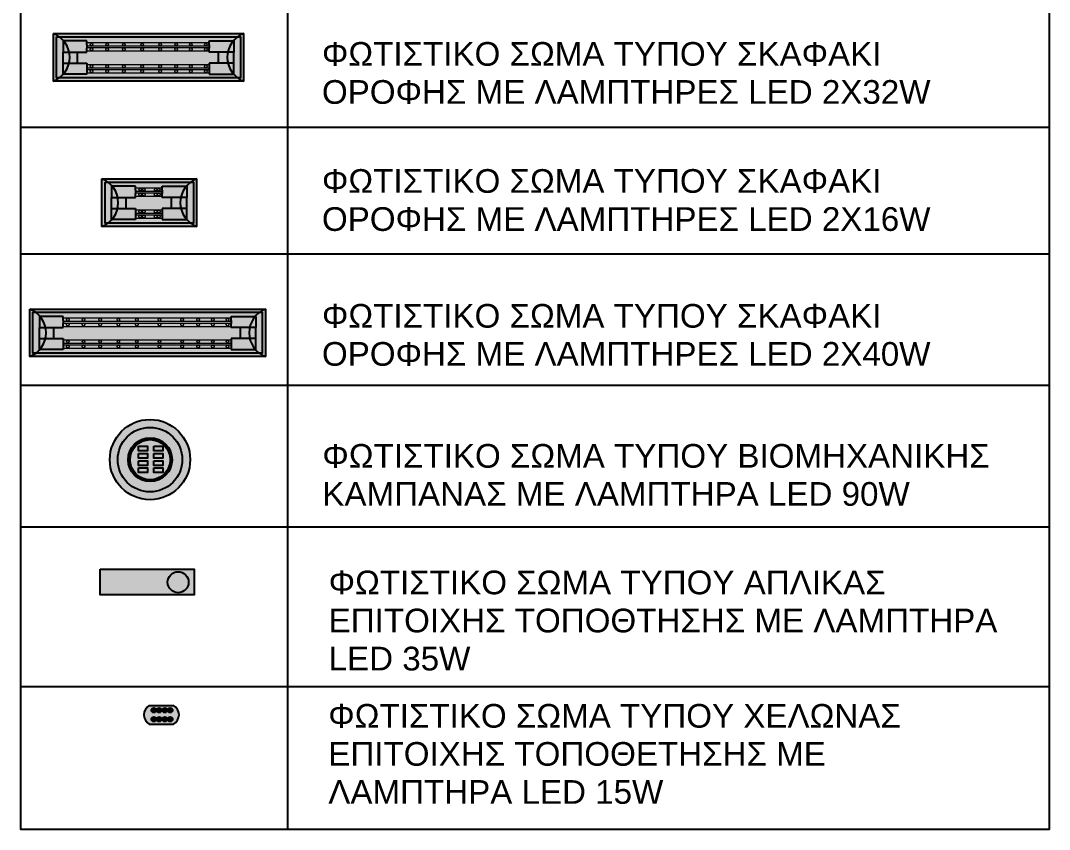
# Model space of a CAD drawing. Header units: metres. Extents: x 0 to 132, y -109 to 310.
# Drawn here: x 113.63 to 120.14, y 179.63 to 184.75 of the extents above; entities that cross this region are included whole.
import ezdxf

# ---------------------------------------------------------------- set-up
doc = ezdxf.new("R2010")
doc.units = ezdxf.units.M
doc.header["$LTSCALE"] = 0.036
doc.layers.add('elec text', color=20, linetype='Continuous')
doc.layers.add('HLEK_FL001_SYMBOLS', color=230, linetype='Continuous')
doc.styles.get("Standard").update_dxf_attribs({"font": 'arial.ttf'})

# ---------------------------------------------------------------- blocks, each defined once
blk = doc.blocks.new('led 2x32W 1200x300mm aplo')
at = {"layer": 'HLEK_FL001_SYMBOLS', "linetype": 'Continuous', "lineweight": 0}
h = blk.add_hatch(color=256, dxfattribs=at)
h.dxf.hatch_style = 1
h.paths.add_polyline_path([(45.0962, 61.906), (45.0962, 61.606), (46.2983, 61.606), (46.2983, 61.906)])
h.paths.add_polyline_path([(46.2783, 61.886), (46.2783, 61.626), (45.1162, 61.626), (45.1162, 61.886)], flags=16)
h = blk.add_hatch(color=21, dxfattribs=at)
h.dxf.hatch_style = 1
h.paths.add_polyline_path([(45.1162, 61.626), (46.2783, 61.626), (46.2783, 61.886), (45.1162, 61.886)])
at = {"layer": 'HLEK_FL001_SYMBOLS'}
for p, q in [((45.3071, 61.8596), (45.1571, 61.8596)), ((45.1571, 61.8596), (45.1571, 61.7896)), ((45.3071, 61.8346), (45.3071, 61.8596)), ((45.3071, 61.8346), (45.3071, 61.8146)), ((46.0811, 61.8596), (46.2374, 61.8596)), ((46.0811, 61.8346), (46.0811, 61.8596)), ((46.0811, 61.8346), (46.0811, 61.8146)), ((46.2374, 61.8596), (46.2374, 61.7896)), ((45.1571, 61.7896), (45.3071, 61.7896)), ((45.1571, 61.7196), (45.1571, 61.7896)), ((45.2471, 61.7896), (45.2471, 61.7196)), ((45.3071, 61.7896), (45.3071, 61.8146)), ((46.0811, 61.7896), (46.0811, 61.8146)), ((46.2374, 61.7896), (46.0811, 61.7896)), ((46.1387, 61.7896), (46.1387, 61.7196)), ((46.2374, 61.7196), (46.2374, 61.7896)), ((45.1571, 61.6496), (45.1571, 61.7196)), ((45.1571, 61.7196), (45.3071, 61.7196)), ((45.3071, 61.7196), (45.3071, 61.6946)), ((46.0811, 61.7196), (46.0811, 61.6946)), ((46.2374, 61.7196), (46.0811, 61.7196)), ((46.2374, 61.6496), (46.2374, 61.7196)), ((45.3071, 61.6496), (45.1571, 61.6496)), ((45.3071, 61.6946), (45.3071, 61.6746)), ((45.3071, 61.6746), (45.3071, 61.6496)), ((46.0811, 61.6946), (46.0811, 61.6746)), ((46.0811, 61.6746), (46.0811, 61.6496)), ((46.0811, 61.6496), (46.2374, 61.6496))]:
    blk.add_line(p, q, dxfattribs=at)
at = {"layer": 'HLEK_FL001_SYMBOLS', "linetype": 'Continuous', "lineweight": 0}
for p, q in [((45.307, 61.85), (46.0811, 61.85)), ((45.307, 61.8291), (46.0811, 61.8291)), ((45.307, 61.8176), (46.0811, 61.8176)), ((45.307, 61.7966), (46.0811, 61.7966)), ((45.307, 61.7115), (46.0811, 61.7115)), ((45.307, 61.6905), (46.0811, 61.6905)), ((45.307, 61.6791), (46.0811, 61.6791)), ((45.307, 61.6581), (46.0811, 61.6581))]:
    blk.add_line(p, q, dxfattribs=at)
at = {"layer": 'HLEK_FL001_SYMBOLS'}
for points in [[(45.0962, 61.906), (46.2983, 61.906), (46.2983, 61.606), (45.0962, 61.606)], [(45.1162, 61.886), (46.2783, 61.886), (46.2783, 61.626), (45.1162, 61.626)]]:
    blk.add_lwpolyline(points, close=True, dxfattribs=at)
at = {"layer": 'HLEK_FL001_SYMBOLS', "linetype": 'Continuous', "lineweight": 0}
for centre in [(45.3367, 61.8385), (45.4356, 61.8385), (45.5416, 61.8385), (45.6566, 61.8385), (45.7717, 61.8385), (45.8726, 61.8385), (45.9654, 61.8385), (46.0592, 61.8385), (45.3367, 61.8084), (45.4356, 61.8084), (45.5416, 61.8084), (45.6566, 61.8084), (45.7717, 61.8084), (45.8726, 61.8084), (45.9654, 61.8084), (46.0592, 61.8084), (45.3367, 61.6996), (45.4356, 61.6996), (45.5416, 61.6996), (45.6566, 61.6996), (45.7717, 61.6996), (45.8726, 61.6996), (45.9654, 61.6996), (46.0592, 61.6996), (45.3367, 61.6689), (45.4356, 61.6689), (45.5416, 61.6689), (45.6566, 61.6689), (45.7717, 61.6689), (45.8726, 61.6689), (45.9654, 61.6689), (46.0592, 61.6689)]:
    blk.add_circle(centre, 0.00855, dxfattribs=at)
at = {"layer": 'HLEK_FL001_SYMBOLS'}
for centre, start, end in [((45.0387, 61.756), 290.97637, 69.02363), ((46.3558, 61.756), 110.97637, 249.02363)]:
    blk.add_arc(centre, 0.1606, start, end, dxfattribs=at)
blk = doc.blocks.new('led 2x16W 60x30cm')
at = {"layer": 'HLEK_FL001_SYMBOLS'}
h = blk.add_hatch(color=256, dxfattribs=at)
h.dxf.hatch_style = 1
h.paths.add_polyline_path([(194.8613, -187.1216), (194.8613, -187.4216), (195.4593, -187.4216), (195.4593, -187.1216)])
h.paths.add_polyline_path([(195.4393, -187.1416), (195.4393, -187.4016), (194.8813, -187.4016), (194.8813, -187.1416)], flags=16)
h = blk.add_hatch(color=21, dxfattribs=at)
h.dxf.hatch_style = 1
h.paths.add_polyline_path([(195.4393, -187.4016), (195.4393, -187.1416), (194.8813, -187.1416), (194.8813, -187.4016)])
for p, q in [((195.0722, -187.168), (194.9222, -187.168)), ((194.9222, -187.168), (194.9222, -187.238)), ((195.0722, -187.193), (195.0722, -187.168)), ((195.2421, -187.168), (195.3985, -187.168)), ((195.2421, -187.193), (195.2421, -187.168)), ((195.3985, -187.168), (195.3985, -187.238)), ((195.0722, -187.193), (195.0722, -187.213)), ((195.0722, -187.238), (195.0722, -187.213)), ((195.2421, -187.193), (195.2421, -187.213)), ((195.2421, -187.238), (195.2421, -187.213)), ((194.9222, -187.238), (195.0722, -187.238)), ((194.9222, -187.308), (194.9222, -187.238)), ((195.0122, -187.238), (195.0122, -187.308)), ((195.3985, -187.238), (195.2421, -187.238)), ((195.2997, -187.238), (195.2997, -187.308)), ((195.3985, -187.308), (195.3985, -187.238)), ((194.9222, -187.378), (194.9222, -187.308)), ((194.9222, -187.308), (195.0722, -187.308)), ((195.0722, -187.308), (195.0722, -187.333)), ((195.0722, -187.333), (195.0722, -187.353)), ((195.0722, -187.353), (195.0722, -187.378)), ((195.2421, -187.308), (195.2421, -187.333)), ((195.3985, -187.308), (195.2421, -187.308)), ((195.2421, -187.333), (195.2421, -187.353)), ((195.2421, -187.353), (195.2421, -187.378)), ((195.3985, -187.378), (195.3985, -187.308)), ((195.0722, -187.378), (194.9222, -187.378)), ((195.2421, -187.378), (195.3985, -187.378))]:
    blk.add_line(p, q, dxfattribs=at)
at = {"layer": 'HLEK_FL001_SYMBOLS', "linetype": 'Continuous', "lineweight": 0}
for p, q in [((195.0722, -187.1776), (195.2422, -187.1776)), ((195.0722, -187.1985), (195.2422, -187.1985)), ((195.0722, -187.21), (195.2422, -187.21)), ((195.0722, -187.231), (195.2422, -187.231)), ((195.0722, -187.3161), (195.2422, -187.3161)), ((195.0722, -187.3371), (195.2422, -187.3371)), ((195.0722, -187.3485), (195.2422, -187.3485)), ((195.0722, -187.3695), (195.2422, -187.3695))]:
    blk.add_line(p, q, dxfattribs=at)
at = {"layer": 'HLEK_FL001_SYMBOLS'}
for points in [[(194.8613, -187.1216), (195.4593, -187.1216), (195.4593, -187.4216), (194.8613, -187.4216)], [(194.8813, -187.1416), (195.4393, -187.1416), (195.4393, -187.4016), (194.8813, -187.4016)]]:
    blk.add_lwpolyline(points, close=True, dxfattribs=at)
at = {"layer": 'HLEK_FL001_SYMBOLS', "linetype": 'Continuous', "lineweight": 0}
for centre in [(195.1019, -187.1891), (195.1019, -187.2192), (195.1264, -187.1891), (195.1264, -187.2192), (195.2008, -187.1891), (195.2008, -187.2192), (195.2203, -187.1891), (195.2203, -187.2192), (195.1019, -187.328), (195.1019, -187.3587), (195.1264, -187.328), (195.1264, -187.3587), (195.2008, -187.328), (195.2008, -187.3587), (195.2203, -187.328), (195.2203, -187.3587)]:
    blk.add_circle(centre, 0.00855, dxfattribs=at)
at = {"layer": 'HLEK_FL001_SYMBOLS'}
for centre, start, end in [((194.8038, -187.2716), 290.97637, 69.02363), ((195.5169, -187.2716), 110.97637, 249.02363)]:
    blk.add_arc(centre, 0.1606, start, end, dxfattribs=at)
blk = doc.blocks.new('led 2x40W 150x30cm')
at = {"layer": 'HLEK_FL001_SYMBOLS'}
h = blk.add_hatch(color=256, dxfattribs=at)
h.dxf.hatch_style = 1
h.paths.add_polyline_path([(194.8613, -187.7286), (194.8613, -188.0286), (196.3519, -188.0286), (196.3519, -187.7286)])
h.paths.add_polyline_path([(196.3319, -187.7486), (196.3319, -188.0086), (194.8813, -188.0086), (194.8813, -187.7486)], flags=16)
h = blk.add_hatch(color=21, dxfattribs=at)
h.dxf.hatch_style = 1
h.paths.add_polyline_path([(196.3319, -188.0086), (196.3319, -187.7486), (194.8813, -187.7486), (194.8813, -188.0086)])
for p, q in [((195.0722, -187.775), (194.9222, -187.775)), ((194.9222, -187.775), (194.9222, -187.845)), ((195.0722, -187.8), (195.0722, -187.775)), ((195.0722, -187.8), (195.0722, -187.82)), ((195.0722, -187.845), (195.0722, -187.82)), ((196.1347, -187.775), (196.291, -187.775)), ((196.1347, -187.8), (196.1347, -187.775)), ((196.1347, -187.8), (196.1347, -187.82)), ((196.1347, -187.845), (196.1347, -187.82)), ((196.291, -187.775), (196.291, -187.845)), ((194.9222, -187.845), (195.0722, -187.845)), ((194.9222, -187.915), (194.9222, -187.845)), ((195.0122, -187.845), (195.0122, -187.915)), ((196.291, -187.845), (196.1347, -187.845)), ((196.1922, -187.845), (196.1922, -187.915)), ((196.291, -187.915), (196.291, -187.845)), ((194.9222, -187.985), (194.9222, -187.915)), ((194.9222, -187.915), (195.0722, -187.915)), ((195.0722, -187.915), (195.0722, -187.94)), ((195.0722, -187.94), (195.0722, -187.96)), ((196.1347, -187.915), (196.1347, -187.94)), ((196.291, -187.915), (196.1347, -187.915)), ((196.1347, -187.94), (196.1347, -187.96)), ((196.291, -187.985), (196.291, -187.915)), ((195.0722, -187.985), (194.9222, -187.985)), ((195.0722, -187.96), (195.0722, -187.985)), ((196.1347, -187.96), (196.1347, -187.985)), ((196.1347, -187.985), (196.291, -187.985))]:
    blk.add_line(p, q, dxfattribs=at)
at = {"layer": 'HLEK_FL001_SYMBOLS', "linetype": 'Continuous', "lineweight": 0}
for p, q in [((195.0722, -187.7845), (196.1347, -187.7845)), ((195.0722, -187.8055), (196.1347, -187.8055)), ((195.0722, -187.8169), (196.1347, -187.8169)), ((195.0722, -187.8379), (196.1347, -187.8379)), ((195.0722, -187.9231), (196.1347, -187.9231)), ((195.0722, -187.944), (196.1347, -187.944)), ((195.0722, -187.9555), (196.1347, -187.9555)), ((195.0722, -187.9765), (196.1347, -187.9765))]:
    blk.add_line(p, q, dxfattribs=at)
at = {"layer": 'HLEK_FL001_SYMBOLS'}
for points in [[(194.8613, -187.7286), (196.3519, -187.7286), (196.3519, -188.0286), (194.8613, -188.0286)], [(194.8813, -187.7486), (196.3319, -187.7486), (196.3319, -188.0086), (194.8813, -188.0086)]]:
    blk.add_lwpolyline(points, close=True, dxfattribs=at)
at = {"layer": 'HLEK_FL001_SYMBOLS', "linetype": 'Continuous', "lineweight": 0}
for centre in [(195.1019, -187.7961), (195.1019, -187.8262), (195.2008, -187.7961), (195.2008, -187.8262), (195.3068, -187.7961), (195.3068, -187.8262), (195.4218, -187.7961), (195.4218, -187.8262), (195.5389, -187.7961), (195.5389, -187.8262), (195.6827, -187.7961), (195.6827, -187.8262), (195.8252, -187.7961), (195.8252, -187.8262), (195.9261, -187.7961), (195.9261, -187.8262), (196.019, -187.7961), (196.019, -187.8262), (196.1128, -187.7961), (196.1128, -187.8262), (195.1019, -187.935), (195.2008, -187.935), (195.3068, -187.935), (195.4218, -187.935), (195.5389, -187.935), (195.6827, -187.935), (195.8252, -187.935), (195.9261, -187.935), (196.019, -187.935), (196.1128, -187.935), (195.1019, -187.9657), (195.2008, -187.9657), (195.3068, -187.9657), (195.4218, -187.9657), (195.5389, -187.9657), (195.6827, -187.9657), (195.8252, -187.9657), (195.9261, -187.9657), (196.019, -187.9657), (196.1128, -187.9657)]:
    blk.add_circle(centre, 0.00855, dxfattribs=at)
at = {"layer": 'HLEK_FL001_SYMBOLS'}
for centre, start, end in [((194.8038, -187.8786), 290.97637, 69.02363), ((196.4094, -187.8786), 110.97637, 249.02363)]:
    blk.add_arc(centre, 0.1606, start, end, dxfattribs=at)
blk = doc.blocks.new('fota_kampana')
at = {"layer": 'HLEK_FL001_SYMBOLS'}
h = blk.add_hatch(color=256, dxfattribs=at)
h.paths.add_polyline_path([(84.5566, -104.0142, 1), (85.0647, -104.0142, 1)])
h.paths.add_polyline_path([(85.0147, -104.0142, -1), (84.6066, -104.0142, -1)], flags=16)
h.paths.add_polyline_path([(84.9503, -104.0146, -1), (84.6726, -104.0146, -1)], flags=0)
h.paths.add_polyline_path([(84.9467, -104.0146, -1), (84.6762, -104.0146, -1)], flags=0)
h.paths.add_polyline_path([(84.9426, -104.0146, -1), (84.6803, -104.0146, -1)], flags=0)
h.paths.add_polyline_path([(84.9385, -104.0146, -1), (84.6844, -104.0146, -1)], flags=0)
h.paths.add_polyline_path([(84.7955, -103.9281), (84.7955, -103.9585), (84.7384, -103.9585), (84.7384, -103.9281)], flags=0)
h.paths.add_polyline_path([(84.8356, -103.9281), (84.8928, -103.9281), (84.8928, -103.9585), (84.8356, -103.9585)], flags=0)
h.paths.add_polyline_path([(84.7955, -103.9755), (84.7955, -104.0058), (84.7384, -104.0058), (84.7384, -103.9755)], flags=0)
h.paths.add_polyline_path([(84.8356, -103.9755), (84.8928, -103.9755), (84.8928, -104.0058), (84.8356, -104.0058)], flags=0)
h.paths.add_polyline_path([(84.7955, -104.0216), (84.7955, -104.052), (84.7384, -104.052), (84.7384, -104.0216)], flags=0)
h.paths.add_polyline_path([(84.8356, -104.0216), (84.8928, -104.0216), (84.8928, -104.052), (84.8356, -104.052)], flags=0)
h.paths.add_polyline_path([(84.7955, -104.0653), (84.7955, -104.0957), (84.7384, -104.0957), (84.7384, -104.0653)], flags=0)
h.paths.add_polyline_path([(84.8356, -104.0653), (84.8928, -104.0653), (84.8928, -104.0957), (84.8356, -104.0957)], flags=0)
h = blk.add_hatch(color=11, dxfattribs=at)
h.paths.add_polyline_path([(84.6066, -104.0142, 1), (85.0147, -104.0142, 1)])
h.paths.add_polyline_path([(84.9503, -104.0146, -1), (84.6726, -104.0146, -1)], flags=16)
h.paths.add_polyline_path([(84.9467, -104.0146, -1), (84.6762, -104.0146, -1)], flags=0)
h.paths.add_polyline_path([(84.9426, -104.0146, -1), (84.6803, -104.0146, -1)], flags=0)
h.paths.add_polyline_path([(84.9385, -104.0146, -1), (84.6844, -104.0146, -1)], flags=0)
h.paths.add_polyline_path([(84.7955, -103.9281), (84.7955, -103.9585), (84.7384, -103.9585), (84.7384, -103.9281)], flags=0)
h.paths.add_polyline_path([(84.8356, -103.9281), (84.8928, -103.9281), (84.8928, -103.9585), (84.8356, -103.9585)], flags=0)
h.paths.add_polyline_path([(84.7955, -103.9755), (84.7955, -104.0058), (84.7384, -104.0058), (84.7384, -103.9755)], flags=0)
h.paths.add_polyline_path([(84.8356, -103.9755), (84.8928, -103.9755), (84.8928, -104.0058), (84.8356, -104.0058)], flags=0)
h.paths.add_polyline_path([(84.7955, -104.0216), (84.7955, -104.052), (84.7384, -104.052), (84.7384, -104.0216)], flags=0)
h.paths.add_polyline_path([(84.8356, -104.0216), (84.8928, -104.0216), (84.8928, -104.052), (84.8356, -104.052)], flags=0)
h.paths.add_polyline_path([(84.7955, -104.0653), (84.7955, -104.0957), (84.7384, -104.0957), (84.7384, -104.0653)], flags=0)
h.paths.add_polyline_path([(84.8356, -104.0653), (84.8928, -104.0653), (84.8928, -104.0957), (84.8356, -104.0957)], flags=0)
for points in [[(84.7384, -103.9281), (84.7955, -103.9281), (84.7955, -103.9585), (84.7384, -103.9585)], [(84.8356, -103.9281), (84.8928, -103.9281), (84.8928, -103.9585), (84.8356, -103.9585)], [(84.7384, -103.9755), (84.7955, -103.9755), (84.7955, -104.0058), (84.7384, -104.0058)], [(84.8356, -103.9755), (84.8928, -103.9755), (84.8928, -104.0058), (84.8356, -104.0058)], [(84.7384, -104.0216), (84.7955, -104.0216), (84.7955, -104.052), (84.7384, -104.052)], [(84.8356, -104.0216), (84.8928, -104.0216), (84.8928, -104.052), (84.8356, -104.052)], [(84.7384, -104.0653), (84.7955, -104.0653), (84.7955, -104.0957), (84.7384, -104.0957)], [(84.8356, -104.0653), (84.8928, -104.0653), (84.8928, -104.0957), (84.8356, -104.0957)]]:
    blk.add_lwpolyline(points, close=True, dxfattribs=at)
for centre, radius in [((84.8106, -104.0142), 0.254), ((84.8106, -104.0142), 0.204), ((84.8115, -104.0146), 0.1388), ((84.8115, -104.0146), 0.1352), ((84.8115, -104.0146), 0.1311), ((84.8115, -104.0146), 0.1271)]:
    blk.add_circle(centre, radius, dxfattribs=at)
blk = doc.blocks.new('led epitoixo 35W')
at = {"layer": 'HLEK_FL001_SYMBOLS'}
h = blk.add_hatch(color=11, dxfattribs=at)
h.paths.add_polyline_path([(191.4443, -179.855), (191.4443, -180.0164), (192.0396, -180.0164), (192.0396, -179.855)])
h.paths.add_polyline_path([(192.0043, -179.9369, -1), (191.8713, -179.9369, -1)], flags=16)
blk.add_hatch(color=256, dxfattribs=at).paths.add_polyline_path([(191.8713, -179.9369, 1), (192.0043, -179.9369, 1)])
blk.add_lwpolyline([(191.4443, -179.855), (192.0396, -179.855), (192.0396, -180.0164), (191.4443, -180.0164)], close=True, dxfattribs=at)
blk.add_circle((191.9378, -179.9369), 0.0665, dxfattribs=at)
blk = doc.blocks.new('xelona led')
at = {"layer": 'HLEK_FL001_SYMBOLS'}
h = blk.add_hatch(color=256, dxfattribs=at)
h.paths.add_polyline_path([(176.3571, -182.8587, 0.579123), (176.3571, -182.976), (176.511, -182.976, 0.579123), (176.511, -182.8587)])
h.paths.add_polyline_path([(176.4054, -182.8889, -1), (176.4353, -182.8889, -1)], flags=16)
h.paths.add_polyline_path([(176.4399, -182.8889, -1), (176.4699, -182.8889, -1)], flags=16)
h.paths.add_polyline_path([(176.4353, -182.9456, -1), (176.4054, -182.9456, -1)], flags=16)
h.paths.add_polyline_path([(176.4699, -182.9456, -1), (176.4399, -182.9456, -1)], flags=16)
h.paths.add_polyline_path([(176.3708, -182.8889, -1), (176.4008, -182.8889, -1)], flags=16)
h.paths.add_polyline_path([(176.4008, -182.9456, -1), (176.3708, -182.9456, -1)], flags=16)
h.paths.add_polyline_path([(176.4745, -182.8889, -1), (176.5044, -182.8889, -1)], flags=16)
h.paths.add_polyline_path([(176.5044, -182.9456, -1), (176.4745, -182.9456, -1)], flags=16)
at = {"layer": 'HLEK_FL001_SYMBOLS', "linetype": 'Continuous', "lineweight": 0}
h = blk.add_hatch(color=11, dxfattribs=at)
h.dxf.hatch_style = 1
h.paths.add_polyline_path([(176.4008, -182.8889, 1), (176.3708, -182.8889, 1)])
h = blk.add_hatch(color=11, dxfattribs=at)
h.dxf.hatch_style = 1
h.paths.add_polyline_path([(176.4353, -182.8889, 1), (176.4054, -182.8889, 1)])
h = blk.add_hatch(color=11, dxfattribs=at)
h.dxf.hatch_style = 1
h.paths.add_polyline_path([(176.4699, -182.8889, 1), (176.4399, -182.8889, 1)])
h = blk.add_hatch(color=11, dxfattribs=at)
h.dxf.hatch_style = 1
h.paths.add_polyline_path([(176.5044, -182.8889, 1), (176.4745, -182.8889, 1)])
h = blk.add_hatch(color=11, dxfattribs=at)
h.dxf.hatch_style = 1
h.paths.add_polyline_path([(176.4008, -182.9456, 1), (176.3708, -182.9456, 1)])
h = blk.add_hatch(color=11, dxfattribs=at)
h.dxf.hatch_style = 1
h.paths.add_polyline_path([(176.4353, -182.9456, 1), (176.4054, -182.9456, 1)])
h = blk.add_hatch(color=11, dxfattribs=at)
h.dxf.hatch_style = 1
h.paths.add_polyline_path([(176.4699, -182.9456, 1), (176.4399, -182.9456, 1)])
h = blk.add_hatch(color=11, dxfattribs=at)
h.dxf.hatch_style = 1
h.paths.add_polyline_path([(176.5044, -182.9456, 1), (176.4745, -182.9456, 1)])
at = {"layer": 'HLEK_FL001_SYMBOLS'}
for p, q in [((176.3571, -182.8587), (176.511, -182.8587)), ((176.3571, -182.976), (176.511, -182.976))]:
    blk.add_line(p, q, dxfattribs=at)
for centre in [(176.3858, -182.8889), (176.4204, -182.8889), (176.4549, -182.8889), (176.4894, -182.8889), (176.3858, -182.9456), (176.4204, -182.9456), (176.4549, -182.9456), (176.4894, -182.9456)]:
    blk.add_circle(centre, 0.015, dxfattribs=at)
for centre, start, end in [((176.3907, -182.9174), 119.84777, 240.15223), ((176.4774, -182.9174), 299.84777, 60.15223)]:
    blk.add_arc(centre, 0.0676, start, end, dxfattribs=at)

msp = doc.modelspace()

# ---------------------------------------------------------------- linework, layer by layer
at = {"layer": 'elec text'}
for p, q in [((115.3202, 188.9649), (115.3202, 179.6309)), ((113.6328, 184.0745), (120.1408, 184.0745)), ((113.6328, 183.2713), (120.1408, 183.2713)), ((113.6328, 182.44), (120.1408, 182.44)), ((113.6328, 181.5448), (120.1408, 181.5448)), ((113.6328, 180.5323), (120.1408, 180.5323))]:
    msp.add_line(p, q, dxfattribs=at)
msp.add_lwpolyline([(113.6346, 189.4174), (120.1387, 189.4174), (120.1387, 179.6283), (113.6346, 179.6283)], close=True, dxfattribs=at)

# ---------------------------------------------------------------- block references
at = {"layer": 'HLEK_FL001_SYMBOLS', "linetype": 'Continuous', "lineweight": 0}
msp.add_blockref('led 2x32W 1200x300mm aplo', (68.7447, 122.7596), dxfattribs=at)
at = {"layer": 'HLEK_FL001_SYMBOLS'}
for name, p in [('led 2x16W 60x30cm', (-80.7135, 370.8672)), ('led 2x40W 150x30cm', (-81.1704, 370.6506)), ('fota_kampana', (29.6409, 285.9834)), ('led epitoixo 35W', (-77.3085, 361.13)), ('xelona led', (-61.91, 363.2714))]:
    msp.add_blockref(name, p, dxfattribs=at)

# ---------------------------------------------------------------- texts
at = {"layer": 'elec text'}
for s, p in [('ΦΩΤΙΣΤΙΚΟ ΣΩΜΑ ΤΥΠΟΥ ΣΚΑΦΑΚΙ ', (115.5391, 184.4624)), ('ΟΡΟΦΗΣ ΜΕ ΛΑΜΠΤΗΡΕΣ LED 2X32W', (115.5391, 184.2214)), ('ΦΩΤΙΣΤΙΚΟ ΣΩΜΑ ΤΥΠΟΥ ΣΚΑΦΑΚΙ ', (115.5391, 183.658)), ('ΟΡΟΦΗΣ ΜΕ ΛΑΜΠΤΗΡΕΣ LED 2X16W', (115.5391, 183.417)), ('ΦΩΤΙΣΤΙΚΟ ΣΩΜΑ ΤΥΠΟΥ ΣΚΑΦΑΚΙ ', (115.5391, 182.8044)), ('ΟΡΟΦΗΣ ΜΕ ΛΑΜΠΤΗΡΕΣ LED 2X40W', (115.5391, 182.5634)), ('ΦΩΤΙΣΤΙΚΟ ΣΩΜΑ ΤΥΠΟΥ ΒΙΟΜΗΧΑΝΙΚΗΣ', (115.5417, 181.918)), ('ΚΑΜΠΑΝΑΣ ΜΕ ΛΑΜΠΤΗΡΑ LED 90W', (115.5417, 181.677)), ('ΦΩΤΙΣΤΙΚΟ ΣΩΜΑ ΤΥΠΟΥ ΑΠΛΙΚΑΣ', (115.5815, 181.1167)), ('ΕΠΙΤΟΙΧΗΣ ΤΟΠΟΘΤΗΣΗΣ ΜΕ ΛΑΜΠΤΗΡΑ', (115.5815, 180.8757)), ('LED 35W', (115.5815, 180.6348)), ('ΦΩΤΙΣΤΙΚΟ ΣΩΜΑ ΤΥΠΟΥ ΧΕΛΩΝΑΣ', (115.5792, 180.2724)), ('ΕΠΙΤΟΙΧΗΣ ΤΟΠΟΘΕΤΗΣΗΣ ΜΕ', (115.5792, 180.0314)), ('ΛΑΜΠΤΗΡΑ LED 15W', (115.5792, 179.7905))]:
    msp.add_text(s, height=0.15, dxfattribs=at).set_placement(p)

doc.saveas('drawing.dxf')
